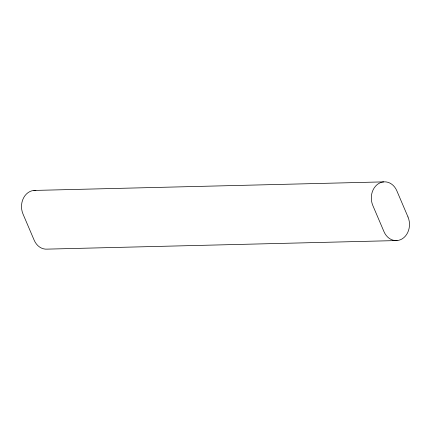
<?xml version="1.0" encoding="UTF-8"?>
<svg xmlns="http://www.w3.org/2000/svg" width="431" height="431" viewBox="0 0 431 431"><rect width="100%" height="100%" fill="white"/><g stroke="black" fill="none" stroke-linecap="round" stroke-linejoin="round"><path stroke-width="0.65" d="M33.877 190.443L383.682 181.877M397.123 240.557L47.318 249.123A16.297 13.512 88.6 0 1 34.178 240.223L23.01 214.04A16.297 13.512 88.6 0 1 23.7 197.662A16.297 13.512 88.6 0 1 35.859 190.437M407.99 216.96L396.822 190.777A16.297 13.512 88.6 0 0 378.612 183.579A16.297 13.512 88.6 0 0 372.815 205.474L383.978 231.657A16.297 13.512 88.6 0 0 402.188 238.855A16.297 13.512 88.6 0 0 407.99 216.96"/></g></svg>
